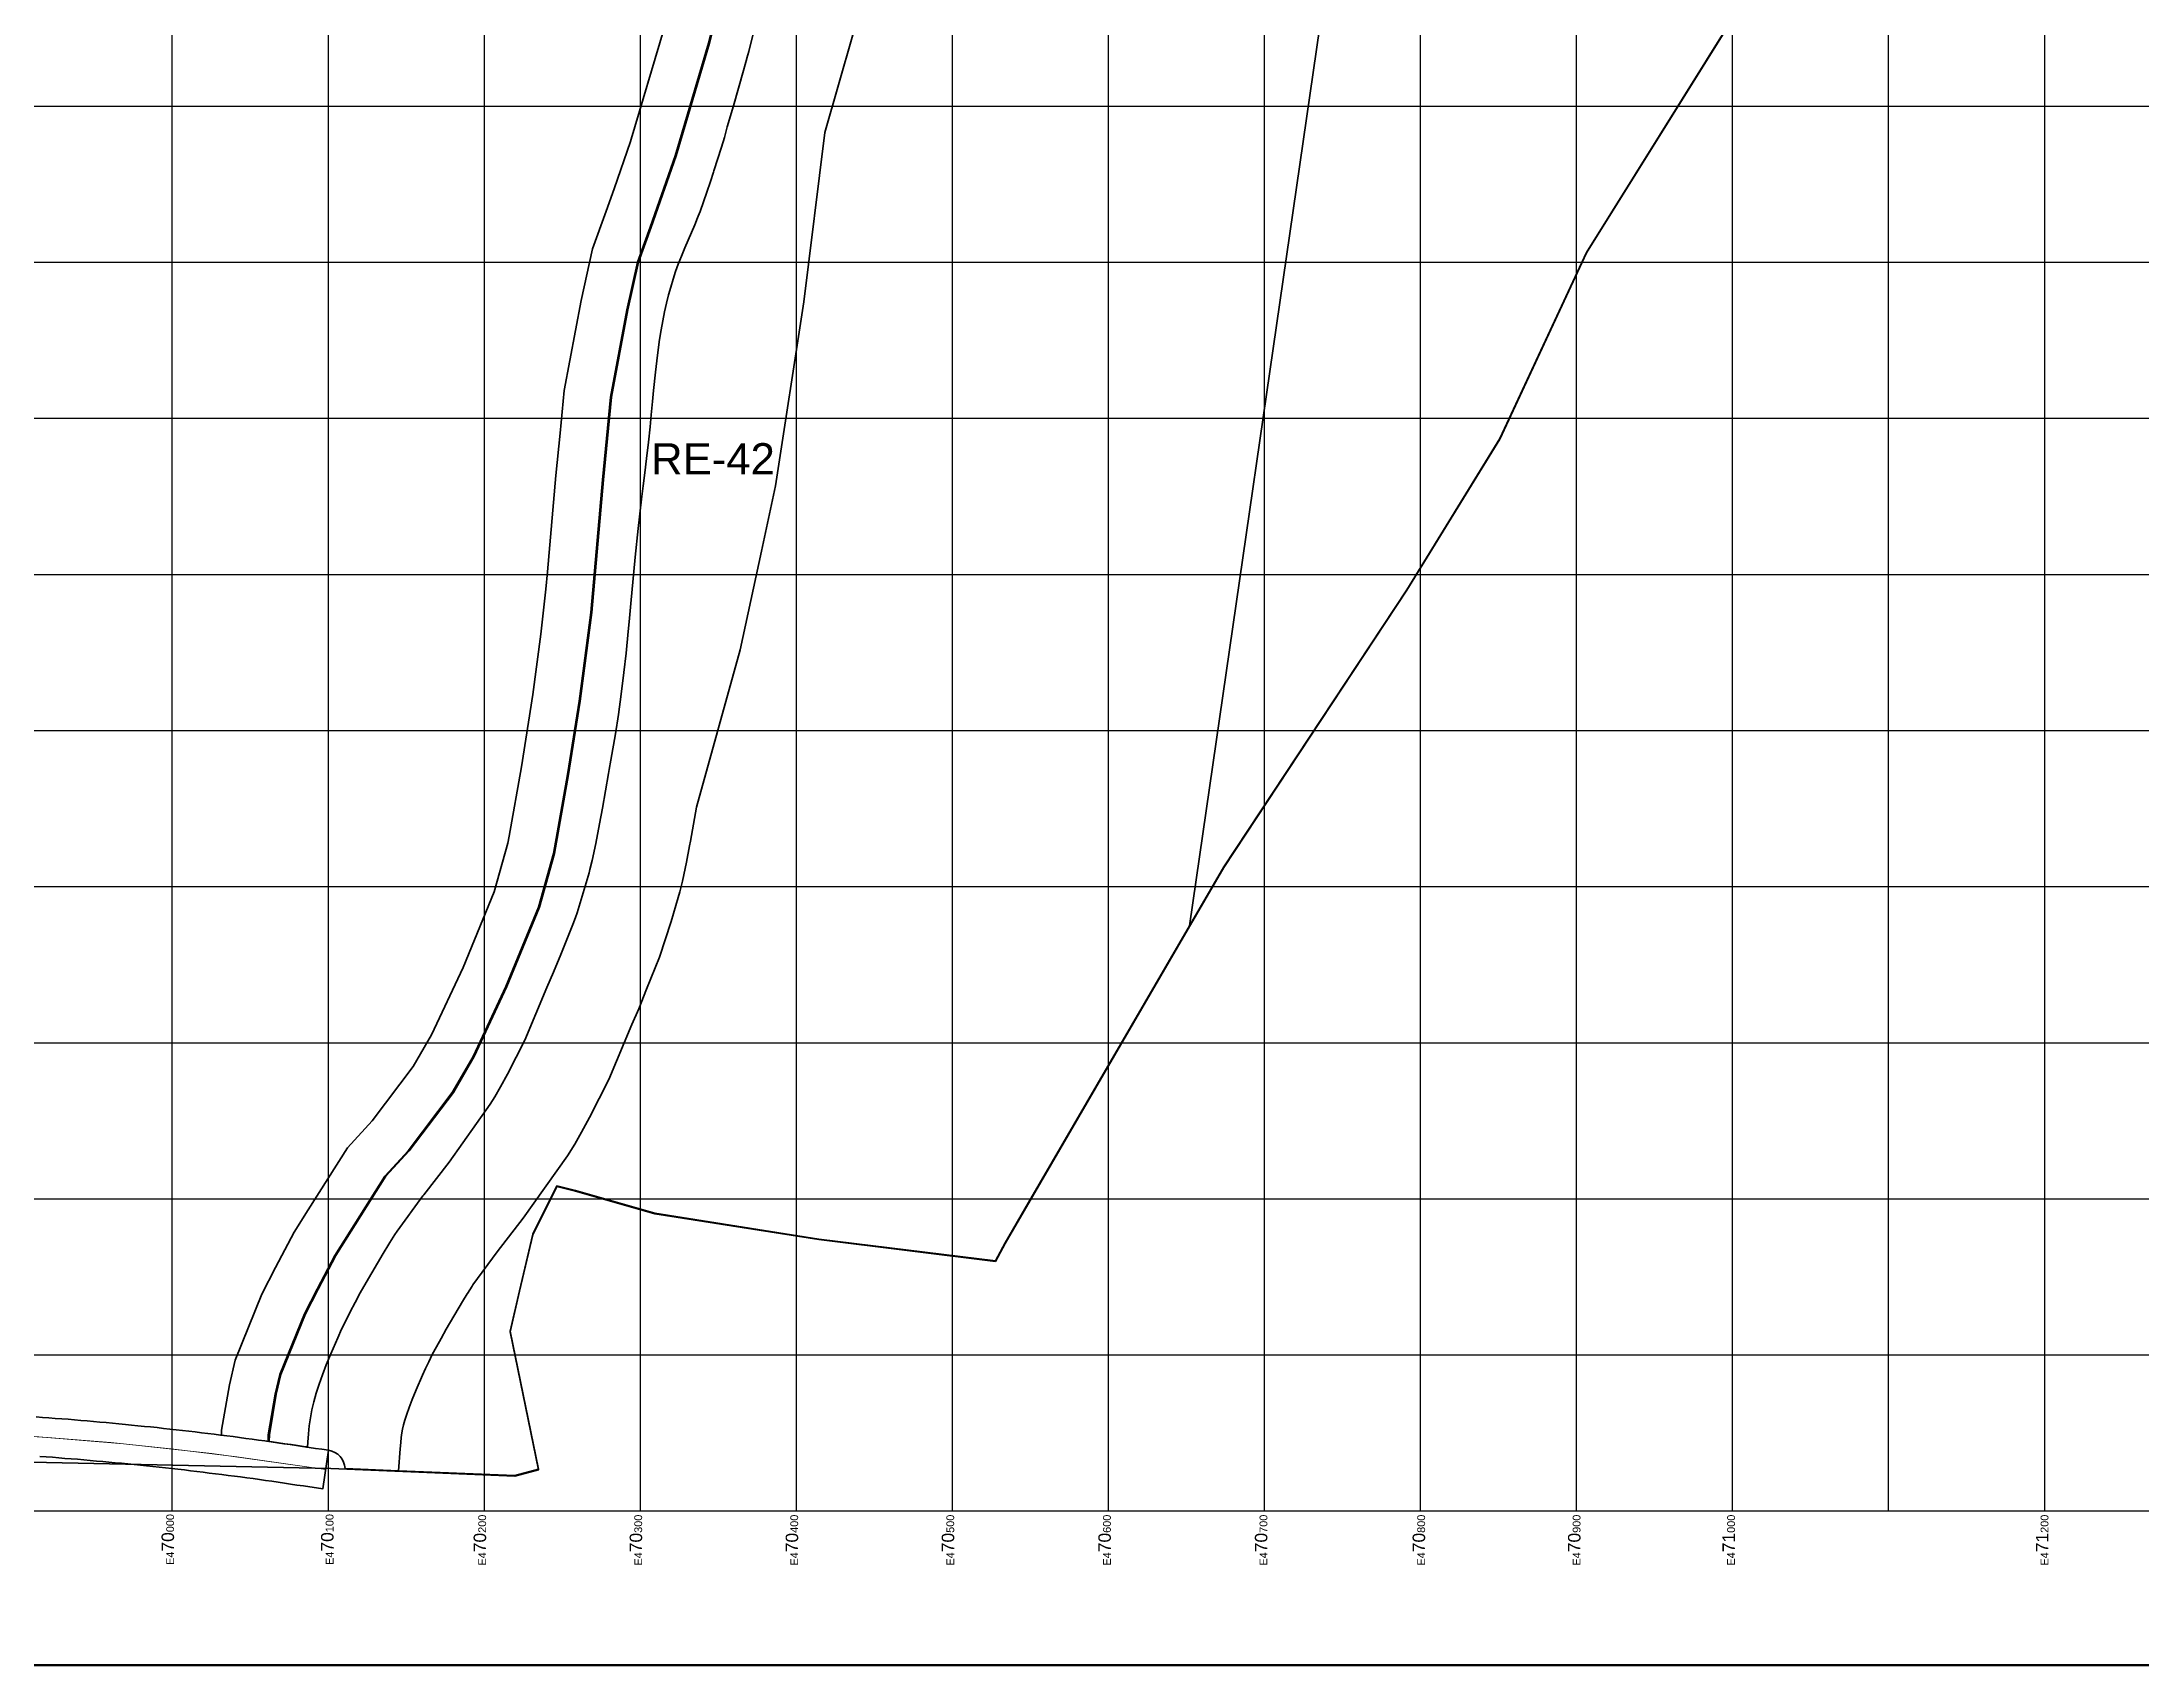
# Model space of a CAD drawing. Header units: millimetres. Extents: x 464536 to 476893, y 870501 to 881610.
# Drawn here: x 469916 to 471262, y 870501 to 871541 of the extents above; entities that cross this region are included whole.
import ezdxf
from ezdxf.enums import TextEntityAlignment as Align

# ---------------------------------------------------------------- set-up
doc = ezdxf.new("R2010")
doc.units = ezdxf.units.MM
for name, color, linetype, lineweight in [('Center_1', 7, 'Continuous', 5), ('Land Use Code', 7, 'Continuous', 35), ('Lay out', 7, 'Continuous', 70), ('Manufacturing and storage', 212, 'Continuous', 35), ('Proposed Road Net work', 7, 'Continuous', 35), ('Recreational _ Environmental', 84, 'Continuous', 35), ('Structure Plan Boundries', 7, 'Continuous', 35), ('Urban Agriculture-', 90, 'Continuous', 35), ('Water Bodies', 132, 'Continuous', 35)]:
    doc.layers.add(name, color=color, linetype=linetype, lineweight=lineweight)
doc.layers.add('Grid1', color=7, linetype='Continuous')
doc.styles.add('Arial', font='arial.ttf')

msp = doc.modelspace()

# ---------------------------------------------------------------- linework, layer by layer
at = {"layer": 'Center_1'}
msp.add_lwpolyline([(470098.3, 870626.6), (470081.7, 870628.9), (470041.4, 870634.7), (470001, 870639.6), (469960.6, 870643.8), (469920, 870647.1), (469879.4, 870649.7)], dxfattribs=at)
msp.add_polyline3d([(470098.3, 870626.6, 0), (470081.7, 870628.9, 0), (470025.3, 870636.7, 0), (469968.7, 870643, 0), (469911.9, 870647.7, 0)], dxfattribs=at)
at = {"layer": 'Grid1'}
for p, q in [((470000, 870600), (470000, 881600)), ((470100, 870600), (470100, 881600)), ((470200, 870600), (470200, 881600)), ((470200, 870600), (470200, 881600)), ((470300, 870600), (470300, 881600)), ((470400, 870600), (470400, 881600)), ((470500, 870600), (470500, 881600)), ((470600, 870600), (470600, 881600)), ((470700, 870600), (470700, 881600)), ((470800, 870600), (470800, 881600)), ((470900, 870600), (470900, 881600)), ((471000, 870600), (471000, 881600)), ((471100, 870600), (471100, 881600)), ((471200, 870600), (471200, 881600)), ((464700, 871500), (472600, 871500)), ((464700, 871400), (472600, 871400)), ((464700, 871300), (472600, 871300)), ((464700, 871200), (472600, 871200)), ((464700, 871100), (472600, 871100)), ((464700, 871000), (472600, 871000)), ((464700, 870900), (472600, 870900)), ((464700, 870800), (472600, 870800)), ((464700, 870700), (472600, 870700)), ((464700, 870600), (472600, 870600)), ((464700, 870600), (472600, 870600))]:
    msp.add_line(p, q, dxfattribs=at)
at = {"layer": 'Lay out'}
msp.add_lwpolyline([(464536.4, 881609.9), (476892.8, 881609.9), (476892.8, 870501.3), (464536.4, 870501.3)], close=True, dxfattribs=at)
at = {"layer": 'Manufacturing and storage'}
msp.add_lwpolyline([(470674, 871012.7), (470652, 870974.8), (470735.5, 871551), (470745.4, 871619.3), (470779.4, 871854.1), (470795.8, 871967.1), (470801.2, 872004.7), (471050.1, 871909.2), (471036.7, 871816.8), (471029.4, 871766.4), (470900.9, 871594), (470998.9, 871554.4), (470906.4, 871406.3), (470850.9, 871287), (470791.1, 871190.1)], close=True, dxfattribs=at)
at = {"layer": 'Proposed Road Net work'}
msp.add_polyline3d([(469912.7, 870660.2, 0), (469916.8, 870659.9, 0), (469920.9, 870659.6, 0), (469925, 870659.3, 0), (469929.1, 870659, 0), (469933.2, 870658.7, 0), (469937.2, 870658.3, 0), (469941.3, 870658, 0), (469945.4, 870657.7, 0), (469949.5, 870657.3, 0), (469953.6, 870656.9, 0), (469957.6, 870656.6, 0), (469961.7, 870656.2, 0), (469965.8, 870655.8, 0), (469969.9, 870655.4, 0), (469973.9, 870655, 0), (469978, 870654.6, 0), (469982.1, 870654.2, 0), (469986.1, 870653.8, 0), (469990.2, 870653.4, 0), (469994.3, 870652.9, 0), (469998.4, 870652.5, 0), (470002.4, 870652, 0), (470006.5, 870651.6, 0), (470010.6, 870651.1, 0), (470014.6, 870650.6, 0), (470018.7, 870650.1, 0), (470022.7, 870649.7, 0), (470026.8, 870649.2, 0), (470030.9, 870648.6, 0), (470034.9, 870648.1, 0), (470039, 870647.6, 0), (470043, 870647.1, 0), (470047.1, 870646.5, 0), (470051.2, 870646, 0), (470055.2, 870645.4, 0), (470059.3, 870644.9, 0), (470063.3, 870644.3, 0), (470067.4, 870643.7, 0), (470071.4, 870643.1, 0), (470075.5, 870642.5, 0), (470079.5, 870641.9, 0), (470083.5, 870641.3, 0), (470087.6, 870640.7, 0), (470091.7, 870640.1, 0), (470095.9, 870639.5, 0), (470100.1, 870638.9, 0), (470096.5, 870614.2, 0), (470092.3, 870614.8, 0), (470088.2, 870615.4, 0), (470084.1, 870616, 0), (470079.9, 870616.6, 0), (470075.8, 870617.2, 0), (470071.8, 870617.8, 0), (470067.8, 870618.4, 0), (470063.8, 870619, 0), (470059.8, 870619.5, 0), (470055.8, 870620.1, 0), (470051.8, 870620.7, 0), (470047.8, 870621.2, 0), (470043.8, 870621.8, 0), (470039.8, 870622.3, 0), (470035.8, 870622.8, 0), (470031.7, 870623.3, 0), (470027.7, 870623.8, 0), (470023.7, 870624.3, 0), (470019.7, 870624.8, 0), (470015.7, 870625.3, 0), (470011.7, 870625.8, 0), (470007.7, 870626.3, 0), (470003.6, 870626.7, 0), (469999.6, 870627.2, 0), (469995.6, 870627.6, 0), (469991.6, 870628.1, 0), (469987.6, 870628.5, 0), (469983.5, 870628.9, 0), (469979.5, 870629.4, 0), (469975.5, 870629.8, 0), (469971.5, 870630.2, 0), (469967.5, 870630.6, 0), (469963.4, 870630.9, 0), (469959.4, 870631.3, 0), (469955.4, 870631.7, 0), (469951.3, 870632, 0), (469947.3, 870632.4, 0), (469943.3, 870632.7, 0), (469939.3, 870633.1, 0), (469935.2, 870633.4, 0), (469931.2, 870633.7, 0), (469927.2, 870634, 0), (469923.1, 870634.4, 0), (469919.1, 870634.6, 0), (469915.1, 870634.9, 0)], dxfattribs=at)
msp.add_polyline3d([(469912.7, 870660.2, 0), (469916.8, 870659.9, 0), (469920.9, 870659.6, 0), (469925, 870659.3, 0), (469929.1, 870659, 0), (469933.2, 870658.7, 0), (469937.2, 870658.3, 0), (469941.3, 870658, 0), (469945.4, 870657.7, 0), (469949.5, 870657.3, 0), (469953.6, 870656.9, 0), (469957.6, 870656.6, 0), (469961.7, 870656.2, 0), (469965.8, 870655.8, 0), (469969.9, 870655.4, 0), (469973.9, 870655, 0), (469978, 870654.6, 0), (469982.1, 870654.2, 0), (469986.1, 870653.8, 0), (469990.2, 870653.4, 0), (469994.3, 870652.9, 0), (469998.4, 870652.5, 0), (470002.4, 870652, 0), (470006.5, 870651.6, 0), (470010.6, 870651.1, 0), (470014.6, 870650.6, 0), (470018.7, 870650.1, 0), (470022.7, 870649.7, 0), (470026.8, 870649.2, 0), (470030.9, 870648.6, 0), (470034.9, 870648.1, 0), (470039, 870647.6, 0), (470043, 870647.1, 0), (470047.1, 870646.5, 0), (470051.2, 870646, 0), (470055.2, 870645.4, 0), (470059.3, 870644.9, 0), (470063.3, 870644.3, 0), (470067.4, 870643.7, 0), (470071.4, 870643.1, 0), (470075.5, 870642.5, 0), (470079.5, 870641.9, 0), (470083.5, 870641.3, 0), (470087.6, 870640.7, 0), (470091.7, 870640.1, 0), (470095.9, 870639.5, 0), (470100.1, 870638.9, 0), (470096.5, 870614.2, 0), (470092.3, 870614.8, 0), (470088.2, 870615.4, 0), (470084.1, 870616, 0), (470079.9, 870616.6, 0), (470075.8, 870617.2, 0), (470071.8, 870617.8, 0), (470067.8, 870618.4, 0), (470063.8, 870619, 0), (470059.8, 870619.5, 0), (470055.8, 870620.1, 0), (470051.8, 870620.7, 0), (470047.8, 870621.2, 0), (470043.8, 870621.8, 0), (470039.8, 870622.3, 0), (470035.8, 870622.8, 0), (470031.7, 870623.3, 0), (470027.7, 870623.8, 0), (470023.7, 870624.3, 0), (470019.7, 870624.8, 0), (470015.7, 870625.3, 0), (470011.7, 870625.8, 0), (470007.7, 870626.3, 0), (470003.6, 870626.7, 0), (469999.6, 870627.2, 0), (469995.6, 870627.6, 0), (469991.6, 870628.1, 0), (469987.6, 870628.5, 0), (469983.5, 870628.9, 0), (469979.5, 870629.4, 0), (469975.5, 870629.8, 0), (469971.5, 870630.2, 0), (469967.5, 870630.6, 0), (469963.4, 870630.9, 0), (469959.4, 870631.3, 0), (469955.4, 870631.7, 0), (469951.3, 870632, 0), (469947.3, 870632.4, 0), (469943.3, 870632.7, 0), (469939.3, 870633.1, 0), (469935.2, 870633.4, 0), (469931.2, 870633.7, 0), (469927.2, 870634, 0), (469923.1, 870634.4, 0), (469919.1, 870634.6, 0), (469915.1, 870634.9, 0)], dxfattribs=at)
at = {"layer": 'Recreational _ Environmental'}
msp.add_lwpolyline([(470471.6, 871669.5), (470418.2, 871483.1), (470404.7, 871374.6), (470386.5, 871256.7), (470377.5, 871214.8), (470363.9, 871151.7), (470336, 871050.9), (470334.1, 871039.9), (470332.1, 871029), (470331.5, 871026.1), (470329.5, 871015.7), (470326.9, 871003.5), (470325.3, 870996.6), (470324.3, 870993), (470319.8, 870977.6), (470312.2, 870954.7), (470304, 870934.2), (470299, 870921.7), (470294.5, 870911.6), (470279.8, 870876.4), (470267.3, 870852), (470262.3, 870842.7), (470257.9, 870834.9), (470253.3, 870827.4), (470224.9, 870787.6), (470208.1, 870766), (470208.1, 870766), (470192.7, 870744.8), (470192.1, 870743.9), (470189.1, 870739.3), (470188.9, 870739.1), (470186, 870734.2), (470175.6, 870716.4), (470172.2, 870710.5), (470169.3, 870705.2), (470166.6, 870700.2), (470164.3, 870695.6), (470162.3, 870691.3), (470160.4, 870687), (470156.3, 870677.5), (470153.8, 870671.3), (470151.8, 870666.2), (470150.3, 870662), (470149.1, 870658.2), (470148.2, 870655.1), (470147.6, 870652.4), (470147.1, 870650), (470146.7, 870647.1), (470146.4, 870643.9), (470146.1, 870639.7), (470145, 870625.7), (470110.7, 870627.1, 0.359896), (470100.1, 870638.9), (470095.9, 870639.5), (470091.7, 870640.1), (470087.6, 870640.7), (470086.1, 870640.9), (470086.1, 870641), (470086.7, 870640.9), (470086.9, 870644.1), (470087.3, 870649.3), (470087.8, 870654.5), (470088.5, 870659.6), (470089.5, 870664.7), (470090.7, 870669.9), (470092.2, 870675.4), (470094.1, 870681.2), (470096.2, 870687.1), (470098.7, 870693.6), (470101.6, 870700.7), (470106.1, 870711), (470108.4, 870716.4), (470111.1, 870721.9), (470113.9, 870727.6), (470117.1, 870733.6), (470120.4, 870739.7), (470124.2, 870746.4), (470135.1, 870765), (470138.8, 870771), (470139.3, 870771.9), (470142.7, 870777.1), (470144.2, 870779.3), (470160.6, 870801.8), (470161.1, 870802.5), (470177.4, 870823.4), (470203.8, 870860.5), (470206.8, 870865.4), (470210.4, 870871.7), (470214.8, 870879.9), (470225.9, 870901.7), (470240.1, 870935.4), (470244.4, 870945.1), (470249, 870956.5), (470256.6, 870975.7), (470258.4, 870980.2), (470259.4, 870983.1), (470267.1, 871008.9), (470267.6, 871010.9), (470269, 871016.8), (470271.4, 871027.7), (470273.8, 871040.1), (470275.6, 871050.3), (470279.5, 871072.5), (470279.9, 871075), (470281, 871080.9), (470281, 871080.9), (470284, 871097.9), (470285.9, 871110.2), (470287.7, 871123.2), (470289.4, 871137.2), (470290.8, 871149.6), (470292.2, 871163.5), (470292.8, 871169.6), (470293.9, 871181.3), (470296.7, 871211.1), (470298.6, 871229.5), (470300.7, 871248.2), (470301.7, 871256.8), (470302.8, 871265), (470304, 871274.2), (470305.2, 871284.6), (470306.2, 871294.5), (470306.9, 871302.2), (470307.7, 871310.7), (470308.4, 871317.9), (470309.6, 871329.6), (470310.9, 871340.5), (470312.3, 871350.4), (470313.3, 871356.6), (470314.4, 871362.5), (470315.5, 871368.2), (470316.8, 871373.7), (470318.1, 871379), (470319.5, 871384.1), (470321, 871389.1), (470322.5, 871394), (470324.2, 871398.7), (470326.3, 871403.9), (470328.5, 871409.2), (470334.8, 871423.9), (470336.6, 871428.4), (470337, 871429.5), (470338.2, 871432.5), (470340.4, 871438.6), (470342.6, 871444.9), (470344.9, 871451.6), (470346.8, 871457.6), (470347.1, 871458.6), (470351.9, 871473.7), (470353.8, 871479.9), (470355.7, 871486.7), (470359.6, 871500.2), (470366.1, 871522.7), (470368.2, 871530.5), (470368.2, 871530.6), (470369.4, 871534.9), (470375.3, 871558.4)], format="xyb", dxfattribs=at)
msp.add_lwpolyline([(470363, 871615), (470343.6, 871540.4), (470322.3, 871468.2), (470306.3, 871422.5), (470298.1, 871400.1), (470291.4, 871369.5), (470280.9, 871313.6), (470275.7, 871260.6), (470268.2, 871175.5), (470260.8, 871118.8), (470253.3, 871071.8), (470244.3, 871021.1), (470234.6, 870986.7), (470213.8, 870936), (470192.9, 870891.2), (470179.4, 870868.1), (470151.1, 870830.8), (470136.1, 870814.4), (470104.1, 870763.6), (470092.8, 870742), (470084.7, 870726.3), (470069, 870687.5), (470066, 870674.8), (470061.5, 870648.7), (470061.4, 870644.6), (470059.3, 870644.9), (470055.2, 870645.4), (470051.2, 870646), (470047.1, 870646.5), (470043, 870647.1), (470039, 870647.6), (470034.9, 870648.1), (470031.5, 870648.6), (470031.6, 870651.7), (470036.6, 870680.8), (470040.3, 870696.6), (470057.4, 870738.9), (470066.2, 870755.9), (470078, 870778.6), (470087.1, 870792.9), (470112.2, 870832.6), (470128, 870850), (470154.4, 870884.8), (470166.2, 870905.1), (470186.3, 870948.1), (470206.2, 870996.6), (470215.1, 871027.8), (470215.9, 871032.3), (470223.7, 871076.8), (470231.1, 871123.1), (470236.2, 871161.7), (470239.4, 871190.6), (470240.4, 871201.7), (470245.8, 871263.4), (470248.5, 871290.4), (470251.2, 871317.8), (470262, 871375.5), (470269.2, 871408.5), (470278, 871432.6), (470283.1, 871447.1), (470293.7, 871477.4), (470294.1, 871478.8), (470314.7, 871548.4)], dxfattribs=at)
at = {"layer": 'Structure Plan Boundries'}
msp.add_lwpolyline([(471000.4, 871556.4), (470906.4, 871405.9), (470850.9, 871286.6), (470791.1, 871189.8), (470674, 871012.3), (470533.8, 870771.4), (470527.5, 870759.9), (470414.4, 870773.8), (470309.2, 870790.4), (470258.3, 870804.9), (470246.5, 870807.9), (470231, 870776.9), (470222.5, 870740.7), (470216.5, 870714.7), (470234.7, 870626.4), (470219.6, 870622.3), (470101.6, 870627.1), (469797.5, 870633.6)], dxfattribs=at)
msp.add_lwpolyline([(471000.4, 871556.4), (470906.4, 871405.9), (470850.9, 871286.6), (470791.1, 871189.8), (470674, 871012.3), (470533.8, 870771.4), (470527.5, 870759.9), (470414.4, 870773.8), (470309.2, 870790.4), (470258.3, 870804.9), (470246.5, 870807.9), (470231, 870776.9), (470222.5, 870740.7), (470216.5, 870714.7), (470234.7, 870626.4), (470219.6, 870622.3), (470101.6, 870627.1), (469797.5, 870633.6)], dxfattribs=at)
at = {"layer": 'Urban Agriculture-'}
for points in [[(470735.5, 871551), (470652, 870974.8), (470548.7, 870797.5), (470533.8, 870771.8), (470527.5, 870760.3), (470414.4, 870774.2), (470309.2, 870790.8), (470258.3, 870805.3), (470246.5, 870808.2), (470231, 870777.3), (470222.5, 870741.1), (470216.5, 870715.1), (470234.7, 870626.8), (470219.6, 870622.7), (470145, 870625.7), (470146.1, 870639.7), (470146.4, 870643.9), (470146.7, 870647.1), (470147.1, 870650), (470147.6, 870652.4), (470148.2, 870655.1), (470149.1, 870658.2), (470150.3, 870662), (470151.8, 870666.2), (470153.8, 870671.3), (470156.3, 870677.5), (470160.4, 870687), (470162.3, 870691.3), (470164.3, 870695.6), (470166.6, 870700.2), (470169.3, 870705.2), (470172.2, 870710.5), (470175.6, 870716.4), (470186, 870734.2), (470188.9, 870739.1), (470189.1, 870739.3), (470192.1, 870743.9), (470192.7, 870744.8), (470208.1, 870766), (470208.1, 870766), (470224.9, 870787.6), (470253.3, 870827.4), (470257.9, 870834.9), (470262.3, 870842.7), (470267.3, 870852), (470279.8, 870876.4), (470294.5, 870911.6), (470299, 870921.7), (470304, 870934.2), (470312.2, 870954.7), (470319.8, 870977.6), (470324.3, 870993), (470325.3, 870996.6), (470326.9, 871003.5), (470329.5, 871015.7), (470331.5, 871026.1), (470332.1, 871029), (470334.1, 871039.9), (470336, 871050.9), (470363.9, 871151.7), (470377.5, 871214.8), (470386.5, 871256.7), (470404.7, 871374.6), (470418.2, 871483.1), (470471.6, 871669.5)], [(470314.7, 871548.4), (470294.1, 871478.8), (470293.7, 871477.4), (470283.1, 871447.1), (470278, 871432.6), (470269.2, 871408.5), (470262, 871375.5), (470251.2, 871317.8), (470248.5, 871290.4), (470245.8, 871263.4), (470240.4, 871201.7), (470239.4, 871190.6), (470236.2, 871161.7), (470231.1, 871123.1), (470223.7, 871076.8), (470215.9, 871032.3), (470215.1, 871027.8), (470206.2, 870996.6), (470186.3, 870948.1), (470166.2, 870905.1), (470154.4, 870884.8), (470128, 870850), (470112.2, 870832.6), (470087.1, 870792.9), (470078, 870778.6), (470066.2, 870755.9), (470057.4, 870738.9), (470040.3, 870696.6), (470036.6, 870680.8), (470031.6, 870651.7), (470031.5, 870648.6), (470030.9, 870648.6), (470026.8, 870649.2), (470022.7, 870649.7), (470018.7, 870650.1), (470014.6, 870650.6), (470010.6, 870651.1), (470006.5, 870651.6), (470002.4, 870652), (469998.4, 870652.5), (469994.3, 870652.9), (469990.2, 870653.4), (469986.1, 870653.8), (469982.1, 870654.2), (469978, 870654.6), (469973.9, 870655), (469969.9, 870655.4), (469965.8, 870655.8), (469961.7, 870656.2), (469957.6, 870656.6), (469953.6, 870656.9), (469949.5, 870657.3), (469945.4, 870657.7), (469941.3, 870658), (469937.2, 870658.3), (469933.2, 870658.7), (469929.1, 870659), (469925, 870659.3), (469920.9, 870659.6), (469916.8, 870659.9), (469912.7, 870660.2)]]:
    msp.add_lwpolyline(points, dxfattribs=at)
at = {"layer": 'Water Bodies'}
msp.add_lwpolyline([(470375.3, 871558.4), (470369.4, 871534.9), (470368.2, 871530.6), (470368.2, 871530.5), (470366.1, 871522.7), (470359.6, 871500.2), (470355.7, 871486.7), (470353.8, 871479.9), (470351.9, 871473.7), (470347.1, 871458.6), (470346.8, 871457.6), (470344.9, 871451.6), (470342.6, 871444.9), (470340.4, 871438.6), (470338.2, 871432.5), (470337, 871429.5), (470336.6, 871428.4), (470334.8, 871423.9), (470328.5, 871409.2), (470326.3, 871403.9), (470324.2, 871398.7), (470322.5, 871394), (470321, 871389.1), (470319.5, 871384.1), (470318.1, 871379), (470316.8, 871373.7), (470315.5, 871368.2), (470314.4, 871362.5), (470313.3, 871356.6), (470312.3, 871350.4), (470310.9, 871340.5), (470309.6, 871329.6), (470308.4, 871317.9), (470307.7, 871310.7), (470306.9, 871302.2), (470306.2, 871294.5), (470305.2, 871284.6), (470304, 871274.2), (470302.8, 871265), (470301.7, 871256.8), (470300.7, 871248.2), (470298.6, 871229.5), (470296.7, 871211.1), (470293.9, 871181.3), (470292.8, 871169.6), (470292.2, 871163.5), (470290.8, 871149.6), (470289.4, 871137.2), (470287.7, 871123.2), (470285.9, 871110.2), (470284, 871097.9), (470281, 871080.9), (470281, 871080.9), (470279.9, 871075), (470279.5, 871072.5), (470275.6, 871050.3), (470273.8, 871040.1), (470271.4, 871027.7), (470269, 871016.8), (470267.6, 871010.9), (470267.1, 871008.9), (470259.4, 870983.1), (470258.4, 870980.2), (470256.6, 870975.7), (470249, 870956.5), (470244.4, 870945.1), (470240.1, 870935.4), (470225.9, 870901.7), (470214.8, 870879.9), (470210.4, 870871.7), (470206.8, 870865.4), (470203.8, 870860.5), (470177.4, 870823.4), (470161.1, 870802.5), (470160.6, 870801.8), (470144.2, 870779.3), (470142.7, 870777.1), (470139.3, 870771.9), (470138.8, 870771), (470135.1, 870765), (470124.2, 870746.4), (470120.4, 870739.7), (470117.1, 870733.6), (470113.9, 870727.6), (470111.1, 870721.9), (470108.4, 870716.4), (470106.1, 870711), (470101.6, 870700.7), (470098.7, 870693.6), (470096.2, 870687.1), (470094.1, 870681.2), (470092.2, 870675.4), (470090.7, 870669.9), (470089.5, 870664.7), (470088.5, 870659.6), (470087.8, 870654.5), (470087.3, 870649.3), (470086.9, 870644.1), (470086.7, 870640.9), (470086.1, 870641), (470084.1, 870641.3), (470080.2, 870641.9), (470076.1, 870642.5), (470072.1, 870643.1), (470068, 870643.7), (470064, 870644.3), (470062, 870644.6), (470062.2, 870648.7), (470066.6, 870674.8), (470069.6, 870687.5), (470085.3, 870726.3), (470093.5, 870742), (470104.7, 870763.6), (470136.8, 870814.4), (470151.7, 870830.8), (470180.1, 870868.1), (470193.5, 870891.2), (470214.4, 870936), (470235.3, 870986.7), (470245, 871021.1), (470253.9, 871071.8), (470261.4, 871118.8), (470268.9, 871175.5), (470276.3, 871260.6), (470281.5, 871313.6), (470292, 871369.5), (470298.7, 871400.1), (470306.9, 871422.5), (470322.9, 871468.2), (470344.2, 871540.4), (470363.6, 871615)], dxfattribs=at)

# ---------------------------------------------------------------- texts
at = {"layer": 'Grid1', "char_height": 5, "width": 7899.308, "attachment_point": 1, "rotation": 90}
for s, insert in [('{\\fArial|b0|i0|c0|p34;\\C7;E4\\H1.6x;70\\H0.625x;000}', (469993.1, 870565.4)), ('{\\fArial|b0|i0|c0|p34;\\C7;E4\\H1.6x;70\\H0.625x;100}', (470095.3, 870565.4)), ('{\\fArial|b0|i0|c0|p34;\\C7;E4\\H1.6x;70\\H0.625x;200}', (470193.1, 870565)), ('{\\fArial|b0|i0|c0|p34;\\C7;E4\\H1.6x;70\\H0.625x;300}', (470293.1, 870565)), ('{\\fArial|b0|i0|c0|p34;\\C7;E4\\H1.6x;70\\H0.625x;400}', (470393.1, 870565)), ('{\\fArial|b0|i0|c0|p34;\\C7;E4\\H1.6x;70\\H0.625x;500}', (470493.1, 870565)), ('{\\fArial|b0|i0|c0|p34;\\C7;E4\\H1.6x;70\\H0.625x;600}', (470593.5, 870565)), ('{\\fArial|b0|i0|c0|p34;\\C7;E4\\H1.6x;70\\H0.625x;700}', (470693.8, 870565)), ('{\\fArial|b0|i0|c0|p34;\\C7;E4\\H1.6x;70\\H0.625x;800}', (470794.9, 870565)), ('{\\fArial|b0|i0|c0|p34;\\C7;E4\\H1.6x;70\\H0.625x;900}', (470894.5, 870565)), ('{\\fArial|b0|i0|c0|p34;\\C7;E4\\H1.6x;71\\H0.625x;000}', (470993.5, 870565)), ('{\\fArial|b0|i0|c0|p34;\\C7;E4\\H1.6x;71\\H0.625x;200}', (471194.4, 870565))]:
    msp.add_mtext(s, dxfattribs=dict(at, insert=insert))
at = {"layer": 'Land Use Code', "color": 7, "true_color": 0xffffff, "style": 'Arial'}
msp.add_text('RE-42', height=20.04, dxfattribs=at).set_placement((470346.5, 871258), align=Align.BOTTOM_CENTER)

doc.saveas('drawing.dxf')
